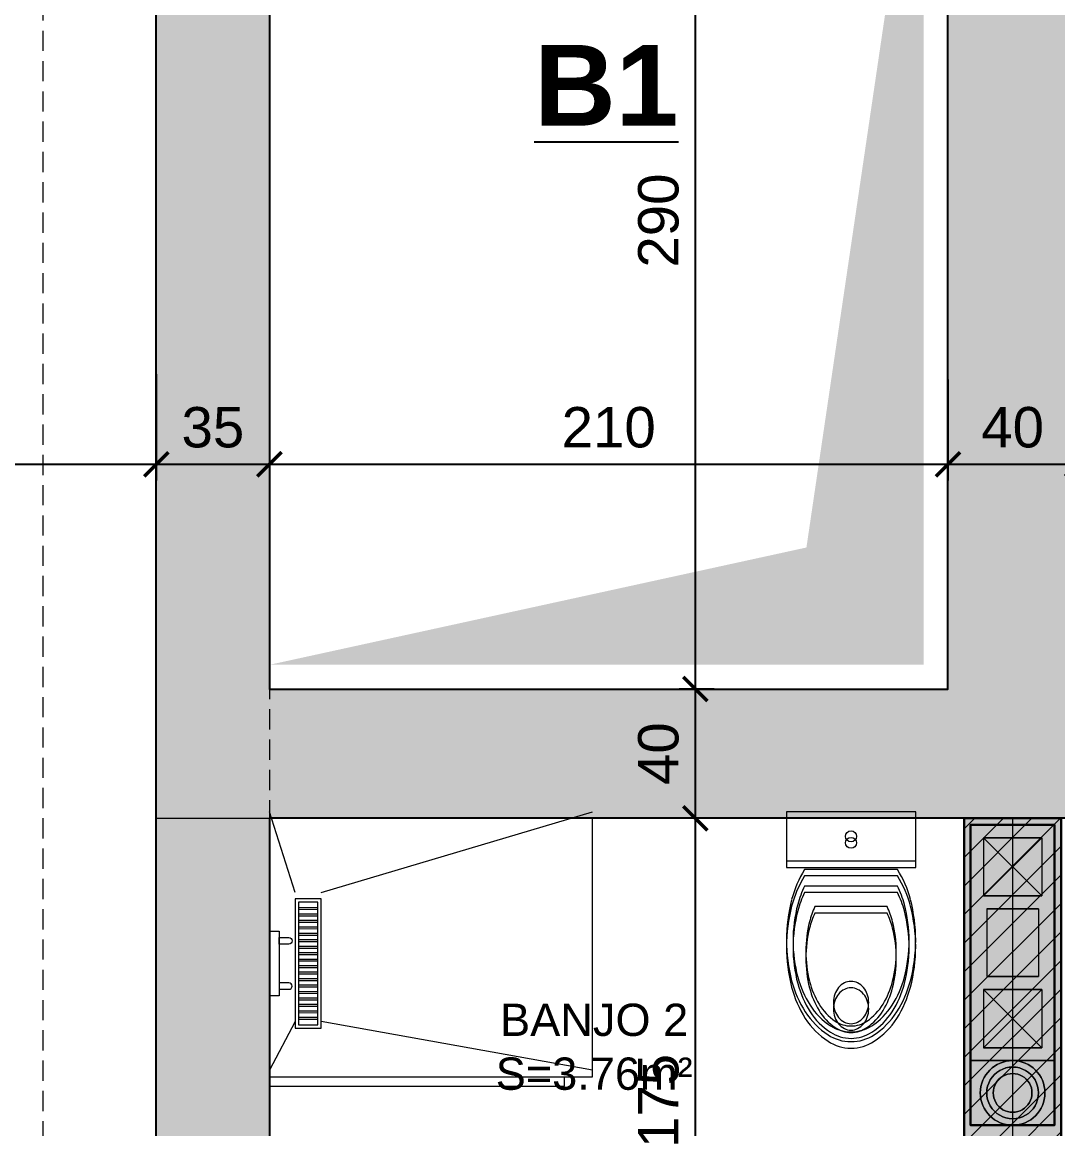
# Model space of a CAD drawing. Header units: feet. Extents: x 92587 to 97987, y -55119 to -48334.
# Drawn here: x 95407.6 to 95728.1, y -53368.5 to -53025.9 of the extents above; entities that cross this region are included whole.
import ezdxf

# ---------------------------------------------------------------- set-up
doc = ezdxf.new("R2010")
doc.units = ezdxf.units.FT
doc.header["$LTSCALE"] = 50
doc.header["$MEASUREMENT"] = 0
for name, pattern in [('AXES', [2, 1.25, -0.25, 0.25, -0.25]), ('CACHE', [0.375, 0.25, -0.125]), ('CONTINU', [0])]:
    doc.linetypes.add(name, pattern=pattern)
doc.layers.get('0').update_dxf_attribs({"color": 8})
for name, color, linetype in [('AXES', 10, 'AXES'), ('BETON COUPE', 3, 'CONTINU'), ('BETON TRAME', 252, 'Continuous'), ('BORD', 5, 'Continuous'), ('COTE 50ème', 1, 'Continuous'), ('OMBRE', 253, 'Continuous'), ('TALUS', 2, 'Continuous'), ('TEXTE', 7, 'Continuous')]:
    doc.layers.add(name, color=color, linetype=linetype)
for name, color, linetype, lineweight in [('BANJO', 160, 'Continuous', 9), ('BETON SUP TRAME', 4, 'CACHE', 5), ('CONSOLE ISOL.', 214, 'Continuous', 15), ('MACONNERIE COUPE', 7, 'Continuous', 30), ('MACONNERIE HACHURE', 253, 'Continuous', 13), ('mobilimi', 8, 'Continuous', 9), ('PERCEMENT', 253, 'Continuous', 20)]:
    doc.layers.add(name, color=color, linetype=linetype, lineweight=lineweight)
doc.layers.add('DEMOL', color=7, linetype='Continuous', lineweight=60, true_color=0xa87e00)
doc.styles.add('RS_TEXT_1.50', font='arial.ttf', dxfattribs={"height": 12.5})
doc.styles.add('RS_TXT_50', font='arial.ttf', dxfattribs={"height": 12.5})
doc.dimstyles.new('RS_50CM_LINEAIRE', dxfattribs={"dimscale": 5, "dimtxt": 12.5, "dimasz": 1.5, "dimexe": 1, "dimexo": 2.5, "dimgap": 1, "dimtad": 1, "dimdec": 1, "dimrnd": 0.5, "dimdsep": 46, "dimtxsty": 'RS_TXT_50', "dimblk1": 'ARCHTICK', "dimblk2": 'ARCHTICK', "dimsah": 1, "dimcen": 2.5, "dimdle": 1, "dimclrt": 4, "dimadec": 0, "dimazin": 2, "dimtfac": 1, "dimtdec": 1, "dimtix": 1, "dimtmove": 2, "dimatfit": 3, "dimfxl": 1, "dimtolj": 1, "dimtzin": 0, "dimarcsym": 0})

# ---------------------------------------------------------------- blocks, each defined once
blk = doc.blocks.new('A$C1cd8c289')
at = {"layer": 'AXES', "lineweight": 5, "ltscale": 1.3}
blk.add_line((740, -4150), (740, -1058.41), dxfattribs=at)
blk = doc.blocks.new('UniTAZZ_3')
at = {"layer": 'BANJO'}
for p, q in [((-152, 200), (-152, -200)), ((0, 200), (-152, 200)), ((0, -200), (0, 200)), ((-229.8, -144), (-229.8, 143.8)), ((-178.5, -143.6), (-178.5, 143.6)), ((-293.4, -111.7), (-293.4, 111.9)), ((-152, -200), (0, -200))]:
    blk.add_line(p, q, dxfattribs=at)
blk.add_circle((-76, 0), 17, dxfattribs=at)
for centre, radius, start, end in [((-435.1, -147.6), 342.9, 104.7867, 122.5078), ((-397.3, -291.1), 491.2, 90, 104.7867), ((-399.2, -261.3), 440.9, 90, 104.7867), ((-399.2, -261.3), 440.9, 75.2133, 90), ((-397.3, -291.1), 491.2, 75.2133, 90), ((-359.4, -147.6), 342.9, 58.1489, 75.2133), ((-492.9, -57), 235.4, 122.5078, 146.9765), ((-433.2, -132.6), 307.7, 104.7867, 122.5078), ((-432.4, -238.1), 378.1, 90, 104.1209), ((-432.4, -238.1), 378.1, 75.8791, 90), ((-365.2, -132.6), 307.7, 63.9053, 75.2133), ((-485, -51.2), 211.3, 122.5078, 146.9765), ((-462, -120.6), 256.9, 104.1209, 121.2723), ((-402.8, -120.6), 256.9, 64.7964, 75.8791), ((-580.5, 0), 130.9, 146.9765, 180), ((-507, -46.4), 170.2, 121.2723, 145.7058), ((-563.6, -0.1), 117.5, 146.9765, 180), ((-575.2, 0.1), 87.7, 145.7058, 180), ((-600.3, -4.6), 56.5, 129.8827, 153.6325), ((-594.2, -11.9), 66, 109.092, 129.8827), ((-590.2, -23.4), 78.1, 90, 109.092), ((-590.2, -23.4), 78.1, 70.908, 90), ((-586.2, -11.9), 66, 50.1173, 70.908), ((-580.1, -4.6), 56.5, 26.3675, 50.1173), ((-580.5, 0), 130.9, 180, 213.0235), ((-575.2, 0.1), 87.7, 180, 214.2942), ((-609.7, 0.1), 46, 153.6325, 180), ((-609.7, 0.1), 46, 180, 206.3675), ((-570.7, 0.1), 46, 0, 26.3675), ((-570.7, 0.1), 46, 333.6325, 0), ((-563.6, -0.1), 117.5, 180, 213.0235), ((-600.3, 4.7), 56.5, 206.3675, 230.1173), ((-580.1, 4.7), 56.5, 309.8827, 333.6325), ((-485, 51), 211.3, 213.0235, 237.4922), ((-507, 46.6), 170.2, 214.2942, 238.7277), ((-594.2, 12), 66, 230.1173, 250.908), ((-590.2, 23.5), 78.1, 250.908, 270), ((-590.2, 23.5), 78.1, 270, 289.092), ((-586.2, 12), 66, 289.092, 309.8827), ((-492.9, 57), 235.4, 213.0235, 237.4922), ((-462, 120.7), 256.9, 238.7277, 255.8791), ((-433.2, 132.3), 307.7, 237.4922, 255.2133), ((-432.4, 238.2), 378.1, 255.8791, 270), ((-432.4, 238.2), 378.1, 270, 284.1209), ((-402.8, 120.7), 256.9, 284.1209, 295.2036), ((-435.1, 147.6), 342.9, 237.4922, 255.2133), ((-399.2, 261.1), 440.9, 255.2133, 270), ((-399.2, 261.1), 440.9, 270, 284.7867), ((-365.2, 132.3), 307.7, 284.7867, 296.0947), ((-359.4, 147.6), 342.9, 284.7867, 301.8511), ((-397.3, 291.1), 491.2, 255.2133, 270), ((-397.3, 291.1), 491.2, 270, 284.7867)]:
    blk.add_arc(centre, radius, start, end, dxfattribs=at)
blk = doc.blocks.new('_ArchTick')
at = {"color": 0, "linetype": 'ByBlock', "const_width": 0.15}
blk.add_lwpolyline([(-0.5, -0.5), (0.5, 0.5)], dxfattribs=at)
blk = doc.blocks.new('*D1863')
at = {"layer": 'COTE 50ème', "color": 0, "lineweight": -2, "ltscale": 0.5, "transparency": 16777216}
for p, q in [((95449.11, -53134.86), (95449.11, -53167.8)), ((95319.11, -53149.86), (95319.11, -53167.8)), ((95314.11, -53162.8), (95454.11, -53162.8))]:
    blk.add_line(p, q, dxfattribs=at)
at = {"layer": 'Defpoints', "color": 0, "ltscale": 0.5, "transparency": 16777216}
for p in [(95449.11, -53122.36), (95319.11, -53137.36), (95449.11, -53162.8)]:
    blk.add_point(p, dxfattribs=at)
at = {"layer": 'COTE 50ème', "color": 0, "lineweight": -2, "ltscale": 0.5, "transparency": 16777216, "xscale": 7.5, "yscale": 7.5, "zscale": 7.5, "rotation": 180}
blk.add_blockref('_ArchTick', (95319.11, -53162.8), dxfattribs=at)
at = {"layer": 'COTE 50ème', "color": 0, "lineweight": -2, "ltscale": 0.5, "transparency": 16777216, "xscale": 7.5, "yscale": 7.5, "zscale": 7.5}
blk.add_blockref('_ArchTick', (95449.11, -53162.8), dxfattribs=at)
at = {"layer": 'COTE 50ème', "color": 4, "lineweight": 5, "ltscale": 0.5, "transparency": 16777216, "insert": (95384.11, -53151.41), "char_height": 12.5, "attachment_point": 5, "style": 'RS_TXT_50'}
blk.add_mtext('\\A1;130', dxfattribs=at)
blk = doc.blocks.new('*D1864')
at = {"layer": 'COTE 50ème', "color": 0, "lineweight": -2, "ltscale": 0.5, "transparency": 16777216}
for p, q in [((95449.11, -53134.86), (95449.11, -53167.8)), ((95484.11, -53134.86), (95484.11, -53167.8)), ((95444.11, -53162.8), (95489.11, -53162.8))]:
    blk.add_line(p, q, dxfattribs=at)
at = {"layer": 'Defpoints', "color": 0, "ltscale": 0.5, "transparency": 16777216}
for p in [(95449.11, -53122.36), (95484.11, -53122.36), (95484.11, -53162.8)]:
    blk.add_point(p, dxfattribs=at)
at = {"layer": 'COTE 50ème', "color": 0, "lineweight": -2, "ltscale": 0.5, "transparency": 16777216, "xscale": 7.5, "yscale": 7.5, "zscale": 7.5, "rotation": 180}
blk.add_blockref('_ArchTick', (95449.11, -53162.8), dxfattribs=at)
at = {"layer": 'COTE 50ème', "color": 0, "lineweight": -2, "ltscale": 0.5, "transparency": 16777216, "xscale": 7.5, "yscale": 7.5, "zscale": 7.5}
blk.add_blockref('_ArchTick', (95484.11, -53162.8), dxfattribs=at)
at = {"layer": 'COTE 50ème', "color": 4, "lineweight": 5, "ltscale": 0.5, "transparency": 16777216, "insert": (95466.61, -53151.41), "char_height": 12.5, "attachment_point": 5, "style": 'RS_TXT_50'}
blk.add_mtext('\\A1;35', dxfattribs=at)
blk = doc.blocks.new('*D1865')
at = {"layer": 'COTE 50ème', "color": 0, "lineweight": -2, "ltscale": 0.5, "transparency": 16777216}
for p, q in [((95484.11, -53134.86), (95484.11, -53167.8)), ((95694.11, -53136.6), (95694.11, -53167.8)), ((95479.11, -53162.8), (95699.11, -53162.8))]:
    blk.add_line(p, q, dxfattribs=at)
at = {"layer": 'Defpoints', "color": 0, "ltscale": 0.5, "transparency": 16777216}
for p in [(95484.11, -53122.36), (95694.11, -53124.1), (95694.11, -53162.8)]:
    blk.add_point(p, dxfattribs=at)
at = {"layer": 'COTE 50ème', "color": 0, "lineweight": -2, "ltscale": 0.5, "transparency": 16777216, "xscale": 7.5, "yscale": 7.5, "zscale": 7.5, "rotation": 180}
blk.add_blockref('_ArchTick', (95484.11, -53162.8), dxfattribs=at)
at = {"layer": 'COTE 50ème', "color": 0, "lineweight": -2, "ltscale": 0.5, "transparency": 16777216, "xscale": 7.5, "yscale": 7.5, "zscale": 7.5}
blk.add_blockref('_ArchTick', (95694.11, -53162.8), dxfattribs=at)
at = {"layer": 'COTE 50ème', "color": 4, "lineweight": 5, "ltscale": 0.5, "transparency": 16777216, "insert": (95589.11, -53151.41), "char_height": 12.5, "attachment_point": 5, "style": 'RS_TXT_50'}
blk.add_mtext('\\A1;210', dxfattribs=at)
blk = doc.blocks.new('*D1866')
at = {"layer": 'COTE 50ème', "color": 0, "lineweight": -2, "ltscale": 0.5, "transparency": 16777216}
for p, q in [((95694.11, -53136.6), (95694.11, -53167.8)), ((95734.11, -53136.6), (95734.11, -53167.8)), ((95689.11, -53162.8), (95739.11, -53162.8))]:
    blk.add_line(p, q, dxfattribs=at)
at = {"layer": 'Defpoints', "color": 0, "ltscale": 0.5, "transparency": 16777216}
for p in [(95694.11, -53124.1), (95734.11, -53124.1), (95734.11, -53162.8)]:
    blk.add_point(p, dxfattribs=at)
at = {"layer": 'COTE 50ème', "color": 0, "lineweight": -2, "ltscale": 0.5, "transparency": 16777216, "xscale": 7.5, "yscale": 7.5, "zscale": 7.5, "rotation": 180}
blk.add_blockref('_ArchTick', (95694.11, -53162.8), dxfattribs=at)
at = {"layer": 'COTE 50ème', "color": 0, "lineweight": -2, "ltscale": 0.5, "transparency": 16777216, "xscale": 7.5, "yscale": 7.5, "zscale": 7.5}
blk.add_blockref('_ArchTick', (95734.11, -53162.8), dxfattribs=at)
at = {"layer": 'COTE 50ème', "color": 4, "lineweight": 5, "ltscale": 0.5, "transparency": 16777216, "insert": (95714.11, -53151.41), "char_height": 12.5, "attachment_point": 5, "style": 'RS_TXT_50'}
blk.add_mtext('\\A1;40', dxfattribs=at)
blk = doc.blocks.new('*D1960')
at = {"layer": 'COTE 50ème', "color": 0, "lineweight": -2, "ltscale": 0.5, "transparency": 16777216}
for p, q in [((95615.92, -53452.36), (95615.92, -53267.36)), ((95621.71, -53272.36), (95610.92, -53272.36)), ((95627.9, -53447.36), (95610.92, -53447.36))]:
    blk.add_line(p, q, dxfattribs=at)
at = {"layer": 'Defpoints', "color": 0, "ltscale": 0.5, "transparency": 16777216}
for p in [(95615.92, -53272.36), (95634.21, -53272.36), (95640.4, -53447.36)]:
    blk.add_point(p, dxfattribs=at)
at = {"layer": 'COTE 50ème', "color": 0, "lineweight": -2, "ltscale": 0.5, "transparency": 16777216, "xscale": 7.5, "yscale": 7.5, "zscale": 7.5}
for p, rotation in [((95615.92, -53272.36), 90), ((95615.92, -53447.36), 270)]:
    blk.add_blockref('_ArchTick', p, dxfattribs=dict(at, rotation=rotation))
at = {"layer": 'COTE 50ème', "color": 4, "lineweight": 5, "ltscale": 0.5, "transparency": 16777216, "insert": (95604.54, -53359.86), "char_height": 12.5, "attachment_point": 5, "rotation": 90, "style": 'RS_TXT_50'}
blk.add_mtext('\\A1;175', dxfattribs=at)
blk = doc.blocks.new('*D1961')
at = {"layer": 'COTE 50ème', "color": 0, "lineweight": -2, "ltscale": 0.5, "transparency": 16777216}
for p, q in [((95615.92, -53277.36), (95615.92, -53227.36)), ((95621.71, -53232.36), (95610.92, -53232.36)), ((95621.71, -53272.36), (95610.92, -53272.36))]:
    blk.add_line(p, q, dxfattribs=at)
at = {"layer": 'Defpoints', "color": 0, "ltscale": 0.5, "transparency": 16777216}
for p in [(95615.92, -53232.36), (95634.21, -53232.36), (95634.21, -53272.36)]:
    blk.add_point(p, dxfattribs=at)
at = {"layer": 'COTE 50ème', "color": 0, "lineweight": -2, "ltscale": 0.5, "transparency": 16777216, "xscale": 7.5, "yscale": 7.5, "zscale": 7.5}
for p, rotation in [((95615.92, -53232.36), 90), ((95615.92, -53272.36), 270)]:
    blk.add_blockref('_ArchTick', p, dxfattribs=dict(at, rotation=rotation))
at = {"layer": 'COTE 50ème', "color": 4, "lineweight": 5, "ltscale": 0.5, "transparency": 16777216, "insert": (95604.54, -53252.36), "char_height": 12.5, "attachment_point": 5, "rotation": 90, "style": 'RS_TXT_50'}
blk.add_mtext('\\A1;40', dxfattribs=at)
blk = doc.blocks.new('*D1962')
at = {"layer": 'COTE 50ème', "color": 0, "lineweight": -2, "ltscale": 0.5, "transparency": 16777216}
for p, q in [((95615.92, -53237.36), (95615.92, -52937.36)), ((95621.71, -52942.36), (95610.92, -52942.36)), ((95621.71, -53232.36), (95610.92, -53232.36))]:
    blk.add_line(p, q, dxfattribs=at)
at = {"layer": 'Defpoints', "color": 0, "ltscale": 0.5, "transparency": 16777216}
for p in [(95615.92, -52942.36), (95634.21, -52942.36), (95634.21, -53232.36)]:
    blk.add_point(p, dxfattribs=at)
at = {"layer": 'COTE 50ème', "color": 0, "lineweight": -2, "ltscale": 0.5, "transparency": 16777216, "xscale": 7.5, "yscale": 7.5, "zscale": 7.5}
for p, rotation in [((95615.92, -52942.36), 90), ((95615.92, -53232.36), 270)]:
    blk.add_blockref('_ArchTick', p, dxfattribs=dict(at, rotation=rotation))
at = {"layer": 'COTE 50ème', "color": 4, "lineweight": 5, "ltscale": 0.5, "transparency": 16777216, "insert": (95604.54, -53087.36), "char_height": 12.5, "attachment_point": 5, "rotation": 90, "style": 'RS_TXT_50'}
blk.add_mtext('\\A1;290', dxfattribs=at)

msp = doc.modelspace()

# ---------------------------------------------------------------- hatches: boundary and pattern name
at = {"layer": 'BETON TRAME', "transparency": 33554559}
h = msp.add_hatch(color=256, dxfattribs=at)
h.dxf.hatch_style = 1
h.paths.add_polyline_path([(95944.11, -52797.36), (95979.11, -52797.36), (95979.11, -53447.36), (95944.11, -53447.36), (95944.11, -53272.36), (95484.11, -53272.36), (95484.11, -53447.36), (95449.11, -53447.36), (95449.11, -52797.36), (95484.11, -52797.36), (95484.11, -53232.36), (95694.11, -53232.36), (95694.11, -52902.36), (95734.11, -52902.36), (95734.11, -53232.36), (95944.11, -53232.36)])
h.paths.add_polyline_path([(96814.11, -54122.36), (96814.11, -54072.36), (96679.11, -54072.36), (96679.11, -54122.36)])
h.paths.add_polyline_path([(96079.11, -54122.36), (96079.11, -54072.36), (95944.11, -54072.36), (95944.11, -54122.36)])
h.paths.add_polyline_path([(95484.11, -54122.36), (95484.11, -54072.36), (95349.11, -54072.36), (95349.11, -54122.36)])
h.paths.add_polyline_path([(94749.11, -54122.36), (94749.11, -54072.36), (94614.11, -54072.36), (94614.11, -54122.36)])
h.paths.add_polyline_path([(94749.11, -53447.36), (94749.11, -53397.36), (94614.11, -53397.36), (94614.11, -53447.36)])
h.paths.add_polyline_path([(96814.11, -53447.36), (96814.11, -53397.36), (96679.11, -53397.36), (96679.11, -53447.36)])
h.paths.add_polyline_path([(96814.11, -52847.36), (96814.11, -52797.36), (96679.11, -52797.36), (96679.11, -52847.36)])
h.paths.add_polyline_path([(94749.11, -52847.36), (94749.11, -52797.36), (94614.11, -52797.36), (94614.11, -52847.36)])
h.paths.add_polyline_path([(94749.11, -52107.36), (94749.11, -52057.36), (94614.11, -52057.36), (94614.11, -52107.36)])
h.paths.add_polyline_path([(96679.11, -52057.36), (96679.11, -52107.36), (96814.11, -52107.36), (96814.11, -52057.36)])
h.paths.add_polyline_path([(95984.11, -52107.36), (95984.11, -52057.36), (95874.11, -52057.36), (95874.11, -52107.36)])
h.paths.add_polyline_path([(95554.11, -52107.36), (95554.11, -52057.36), (95444.11, -52057.36), (95444.11, -52107.36)])
h.paths.add_polyline_path([(95579.11, -52057.36), (95554.11, -52057.36), (95554.11, -52562.36), (95579.11, -52562.36)])
h.paths.add_polyline_path([(95874.11, -52057.36), (95849.11, -52057.36), (95849.11, -52562.36), (95874.11, -52562.36)])
at = {"layer": 'MACONNERIE HACHURE'}
h = msp.add_hatch(dxfattribs=at)
h.set_pattern_fill('ANSI31', color=256, scale=50, style=0)
h.set_pattern_definition([(45, (845.911, 6550.742), (-4.41941738, 4.41941738), [])])
h.paths.add_polyline_path([(96464.11, -53567.36), (96464.11, -53736.36), (96392.11, -53736.36), (96392.11, -53757.36), (96414.11, -53757.36), (96414.11, -53762.36), (96234.11, -53762.36), (96234.11, -53750.36), (96284.11, -53750.36), (96284.11, -53577.36), (96306.11, -53577.36), (96306.11, -53589.36), (96296.11, -53589.36), (96296.11, -53750.36), (96387.11, -53750.36), (96387.11, -53731.36), (96444.11, -53731.36), (96444.11, -53589.36), (96388.11, -53589.36), (96388.11, -53577.36), (96452.11, -53577.36), (96452.11, -53567.36)])
h.paths.add_polyline_path([(95894.28, -52902.36), (95944.11, -52902.36), (95944.11, -52942.36), (95894.28, -52942.36)])
h.paths.add_polyline_path([(95734.11, -52902.36), (95774.11, -52902.36), (95774.11, -52942.36), (95734.11, -52942.36)])
h.paths.add_polyline_path([(95874.11, -52547.36), (95964.11, -52547.36), (95964.11, -52607.36), (96117.11, -52607.36), (96117.11, -52547.36), (96129.11, -52547.36), (96129.11, -52667.36), (96109.11, -52667.36), (96109.11, -52632.36), (95944.11, -52632.36), (95944.11, -52583.36), (95874.11, -52583.36), (95874.11, -52632.36), (95839.11, -52632.36), (95839.11, -52612.36), (95849.11, -52612.36), (95849.11, -52562.36), (95874.11, -52562.36), (95874.11, -52578.36), (95944.11, -52578.36), (95944.11, -52552.36), (95874.11, -52552.36)])
h.paths.add_polyline_path([(96444.11, -54162.36), (96344.11, -54162.36), (96344.11, -54187.36), (96444.11, -54187.36)])
h.paths.add_polyline_path([(96679.11, -52154.25), (96704.11, -52154.25), (96704.11, -52107.36), (96679.11, -52107.36)])
h.paths.add_polyline_path([(96679.11, -54052.36), (96704.11, -54052.36), (96704.11, -54072.36), (96679.11, -54072.36)])
h.paths.add_polyline_path([(95996.61, -52902.36), (95979.11, -52902.36), (95979.11, -52922.36), (95996.61, -52922.36)])
h.paths.add_polyline_path([(96319.11, -52789.36), (96329.11, -52789.36), (96329.11, -52777.36), (96289.11, -52777.36), (96289.11, -52789.36), (96299.11, -52789.36), (96299.11, -53107.36), (96129.11, -53107.36), (96129.11, -52789.36), (96207.12, -52789.36), (96207.12, -52777.36), (96129.11, -52777.36), (96129.11, -52767.36), (96109.11, -52767.36), (96109.11, -52902.36), (96096.61, -52902.36), (96096.61, -52922.36), (96109.11, -52922.36), (96109.11, -53137.36), (96130.11, -53137.36), (96130.11, -53467.36), (96228.12, -53467.36), (96228.12, -53455.36), (96150.11, -53455.36), (96150.11, -53137.36), (96320.11, -53137.36), (96320.11, -53455.36), (96310.11, -53455.36), (96310.11, -53467.36), (96350.11, -53467.36), (96350.11, -53455.36), (96340.11, -53455.36), (96340.11, -53137.36), (96679.11, -53137.36), (96679.11, -53182.36), (96704.11, -53182.36), (96704.11, -53132.36), (96814.11, -53132.36), (96814.11, -53112.36), (96704.11, -53112.36), (96704.11, -53062.36), (96679.11, -53062.36), (96679.11, -53107.36), (96319.11, -53107.36)])
h.paths.add_polyline_path([(96487.11, -53762.36), (96487.11, -53742.36), (96789.11, -53742.36), (96789.11, -53677.36), (96814.11, -53677.36), (96814.11, -53767.36), (96704.11, -53767.36), (96704.11, -53782.36), (96679.11, -53782.36), (96679.11, -53762.36)])
h.paths.add_polyline_path([(96044.11, -53859.36), (96019.11, -53859.36), (96019.11, -53581.36), (95967.11, -53581.36), (95967.11, -53559.36), (95979.11, -53559.36), (95979.11, -53569.36), (96104.11, -53569.36), (96104.11, -53581.36), (96044.11, -53581.36)])
h.paths.add_polyline_path([(96019.11, -53932.36), (96019.11, -53952.36), (95969.11, -53952.36), (95969.11, -54072.36), (95944.11, -54072.36), (95944.11, -53957.36), (95926.61, -53957.36), (95926.61, -53932.36)])
h.paths.add_polyline_path([(96679.11, -54122.36), (96679.11, -54162.36), (96624.11, -54162.36), (96624.11, -54187.36), (96704.11, -54187.36), (96704.11, -54122.36)])
h.paths.add_polyline_path([(96104.11, -54162.36), (96164.11, -54162.36), (96164.11, -54187.36), (96079.11, -54187.36), (96079.11, -54122.36), (96079.11, -54122.36), (96079.11, -54072.36), (96104.11, -54072.36)])
h.paths.add_polyline_path([(96679.11, -52482.36), (96679.11, -52424.25), (96704.11, -52424.25), (96704.11, -52477.36), (96814.11, -52477.36), (96814.11, -52567.36), (96789.11, -52567.36), (96789.11, -52502.36), (96456.11, -52502.36), (96456.11, -52675.36), (96444.11, -52675.36), (96444.11, -52667.36), (96388.11, -52667.36), (96388.11, -52655.36), (96444.11, -52655.36), (96444.11, -52507.36), (96296.11, -52507.36), (96296.11, -52655.36), (96306.11, -52655.36), (96306.11, -52667.36), (96284.11, -52667.36), (96284.11, -52494.36), (96234.24, -52494.36), (96234.24, -52482.36)])
h.paths.add_polyline_path([(96444.11, -52809.36), (96444.11, -52789.36), (96421.11, -52789.36), (96421.11, -52777.36), (96444.11, -52777.36), (96444.11, -52767.36), (96456.11, -52767.36), (96456.11, -52797.36), (96679.11, -52797.36), (96679.11, -52809.36)], flags=17)
h.paths.add_polyline_path([(96464.11, -53447.36), (96679.11, -53447.36), (96679.11, -53435.36), (96452.11, -53435.36), (96452.11, -53455.36), (96442.11, -53455.36), (96442.11, -53467.36), (96452.11, -53467.36), (96452.11, -53475.36), (96464.11, -53475.36)])
h.paths.add_polyline_path([(95879.11, -53447.36), (95879.11, -53459.36), (95967.11, -53459.36), (95967.11, -53467.36), (95979.11, -53467.36), (95979.11, -53447.36)])
h.paths.add_polyline_path([(96789.11, -52797.36), (96814.11, -52797.36), (96814.11, -52747.36), (96789.11, -52747.36)])
h.paths.add_polyline_path([(96789.11, -53447.36), (96814.11, -53447.36), (96814.11, -53497.36), (96789.11, -53497.36)])
h.paths.add_polyline_path([(96679.11, -52847.36), (96704.11, -52847.36), (96704.11, -52902.25), (96679.11, -52902.25)], flags=17)
h.paths.add_polyline_path([(96679.11, -53397.36), (96704.11, -53397.36), (96704.11, -53342.47), (96679.11, -53342.47)], flags=17)
h.paths.add_polyline_path([(95533.94, -52902.36), (95484.11, -52902.36), (95484.11, -52942.36), (95533.94, -52942.36)])
h.paths.add_polyline_path([(95694.11, -52902.36), (95654.11, -52902.36), (95654.11, -52942.36), (95694.11, -52942.36)])
h.paths.add_polyline_path([(95849.11, -52082.36), (95829.11, -52082.36), (95829.11, -52057.36), (95849.11, -52057.36)])
h.paths.add_polyline_path([(96164.11, -52082.36), (96164.11, -52057.36), (95984.11, -52057.36), (95984.11, -52082.36)])
h.paths.add_polyline_path([(95554.11, -52547.36), (95464.11, -52547.36), (95464.11, -52607.36), (95311.11, -52607.36), (95311.11, -52547.36), (95299.11, -52547.36), (95299.11, -52667.36), (95319.11, -52667.36), (95319.11, -52632.36), (95484.11, -52632.36), (95484.11, -52583.36), (95554.11, -52583.36), (95554.11, -52632.36), (95739.11, -52632.36), (95739.11, -52612.36), (95579.11, -52612.36), (95579.11, -52562.36), (95554.11, -52562.36), (95554.11, -52578.36), (95484.11, -52578.36), (95484.11, -52552.36), (95554.11, -52552.36)])
h.paths.add_polyline_path([(94984.11, -54162.36), (95084.11, -54162.36), (95084.11, -54187.36), (94984.11, -54187.36)])
h.paths.add_polyline_path([(94749.11, -52154.25), (94724.11, -52154.25), (94724.11, -52107.36), (94749.11, -52107.36)])
h.paths.add_polyline_path([(94749.11, -54052.36), (94724.11, -54052.36), (94724.11, -54072.36), (94749.11, -54072.36)])
h.paths.add_polyline_path([(95431.61, -52902.36), (95449.11, -52902.36), (95449.11, -52922.36), (95431.61, -52922.36)])
h.paths.add_polyline_path([(95729.11, -53932.36), (95746.61, -53932.36), (95746.61, -53957.36), (95729.11, -53957.36), (95729.11, -54122.36), (95699.11, -54122.36), (95699.11, -53957.36), (95681.5, -53957.36), (95681.5, -53932.36), (95699.11, -53932.36), (95699.11, -53459.36), (95631.11, -53459.36), (95631.11, -53447.36), (95699.11, -53447.36), (95699.11, -53272.36), (95729.11, -53272.36), (95729.11, -53447.36), (95797.11, -53447.36), (95797.11, -53459.36), (95729.11, -53459.36)])
h.paths.add_polyline_path([(95109.11, -52789.36), (95099.11, -52789.36), (95099.11, -52777.36), (95139.11, -52777.36), (95139.11, -52789.36), (95129.11, -52789.36), (95129.11, -53107.36), (95299.11, -53107.36), (95299.11, -52789.36), (95221.1, -52789.36), (95221.1, -52777.36), (95299.11, -52777.36), (95299.11, -52767.36), (95319.11, -52767.36), (95319.11, -52902.36), (95331.61, -52902.36), (95331.61, -52922.36), (95319.11, -52922.36), (95319.11, -53137.36), (95298.11, -53137.36), (95298.11, -53467.36), (95200.1, -53467.36), (95200.1, -53455.36), (95278.11, -53455.36), (95278.11, -53137.36), (95108.11, -53137.36), (95108.11, -53455.36), (95118.11, -53455.36), (95118.11, -53467.36), (95078.11, -53467.36), (95078.11, -53455.36), (95088.11, -53455.36), (95088.11, -53137.36), (94749.11, -53137.36), (94749.11, -53182.36), (94724.11, -53182.36), (94724.11, -53132.36), (94614.11, -53132.36), (94614.11, -53112.36), (94724.11, -53112.36), (94724.11, -53062.36), (94749.11, -53062.36), (94749.11, -53107.36), (95109.11, -53107.36)])
h.paths.add_polyline_path([(94964.11, -53736.36), (95036.11, -53736.36), (95036.11, -53757.36), (95014.11, -53757.36), (95014.11, -53762.36), (95194.11, -53762.36), (95194.11, -53750.36), (95144.11, -53750.36), (95144.11, -53577.36), (95122.11, -53577.36), (95122.11, -53589.36), (95132.11, -53589.36), (95132.11, -53750.36), (95041.11, -53750.36), (95041.11, -53731.36), (94984.11, -53731.36), (94984.11, -53589.36), (95040.11, -53589.36), (95040.11, -53577.36), (94976.11, -53577.36), (94976.11, -53567.36), (94964.11, -53567.36)])
h.paths.add_polyline_path([(94941.11, -53762.36), (94941.11, -53742.36), (94639.11, -53742.36), (94639.11, -53677.36), (94614.11, -53677.36), (94614.11, -53767.36), (94724.11, -53767.36), (94724.11, -53782.36), (94749.11, -53782.36), (94749.11, -53762.36)])
h.paths.add_polyline_path([(95384.11, -53859.36), (95409.11, -53859.36), (95409.11, -53581.36), (95461.11, -53581.36), (95461.11, -53559.36), (95449.11, -53559.36), (95449.11, -53569.36), (95324.11, -53569.36), (95324.11, -53581.36), (95384.11, -53581.36)])
h.paths.add_polyline_path([(95409.11, -53932.36), (95409.11, -53952.36), (95459.11, -53952.36), (95459.11, -54072.36), (95484.11, -54072.36), (95484.11, -53957.36), (95501.61, -53957.36), (95501.61, -53932.36)])
h.paths.add_polyline_path([(94749.11, -54122.36), (94749.11, -54162.36), (94804.11, -54162.36), (94804.11, -54187.36), (94724.11, -54187.36), (94724.11, -54122.36)])
h.paths.add_polyline_path([(95324.11, -54162.36), (95264.11, -54162.36), (95264.11, -54187.36), (95349.11, -54187.36), (95349.11, -54122.36), (95349.11, -54122.36), (95349.11, -54072.36), (95324.11, -54072.36)])
h.paths.add_polyline_path([(96679.11, -52082.36), (96624.11, -52082.36), (96624.11, -52057.36), (96679.11, -52057.36)])
h.paths.add_polyline_path([(96444.11, -52082.36), (96444.11, -52057.36), (96344.11, -52057.36), (96344.11, -52082.36)])
h.paths.add_polyline_path([(95729.11, -52082.36), (95579.11, -52082.36), (95579.11, -52057.36), (95729.11, -52057.36)])
h.paths.add_polyline_path([(95444.11, -52082.36), (94749.11, -52082.36), (94749.11, -52057.36), (95444.11, -52057.36)])
h.paths.add_polyline_path([(94749.11, -52482.36), (94749.11, -52424.25), (94724.11, -52424.25), (94724.11, -52477.36), (94614.11, -52477.36), (94614.11, -52567.36), (94639.11, -52567.36), (94639.11, -52502.36), (94972.11, -52502.36), (94972.11, -52675.36), (94984.11, -52675.36), (94984.11, -52667.36), (95040.11, -52667.36), (95040.11, -52655.36), (94984.11, -52655.36), (94984.11, -52507.36), (95132.11, -52507.36), (95132.11, -52655.36), (95122.11, -52655.36), (95122.11, -52667.36), (95144.11, -52667.36), (95144.11, -52494.36), (95193.98, -52494.36), (95193.98, -52482.36)])
h.paths.add_polyline_path([(94984.11, -52809.36), (94984.11, -52789.36), (95007.11, -52789.36), (95007.11, -52777.36), (94984.11, -52777.36), (94984.11, -52767.36), (94972.11, -52767.36), (94972.11, -52797.36), (94749.11, -52797.36), (94749.11, -52809.36)], flags=17)
h.paths.add_polyline_path([(94964.11, -53447.36), (94749.11, -53447.36), (94749.11, -53435.36), (94976.11, -53435.36), (94976.11, -53455.36), (94986.11, -53455.36), (94986.11, -53467.36), (94976.11, -53467.36), (94976.11, -53475.36), (94964.11, -53475.36)])
h.paths.add_polyline_path([(95549.11, -53447.36), (95549.11, -53459.36), (95461.11, -53459.36), (95461.11, -53467.36), (95449.11, -53467.36), (95449.11, -53447.36)])
h.paths.add_polyline_path([(94639.11, -52797.36), (94614.11, -52797.36), (94614.11, -52747.36), (94639.11, -52747.36)])
h.paths.add_polyline_path([(94639.11, -53447.36), (94614.11, -53447.36), (94614.11, -53497.36), (94639.11, -53497.36)])
h.paths.add_polyline_path([(94749.11, -52847.36), (94724.11, -52847.36), (94724.11, -52902.25), (94749.11, -52902.25)], flags=17)
h.paths.add_polyline_path([(94749.11, -53397.36), (94724.11, -53397.36), (94724.11, -53342.47), (94749.11, -53342.47)], flags=17)
at = {"layer": 'PERCEMENT'}
h = msp.add_hatch(color=256, dxfattribs=at)
h.paths.add_polyline_path([(95727.11, -53274.36), (95727.11, -53347.36), (95701.11, -53347.36), (95701.11, -53274.36)])
h.paths.add_polyline_path([(95723.11, -53278.36), (95705.11, -53278.36), (95705.11, -53296.36), (95723.11, -53296.36)], flags=0)
h.paths.add_polyline_path([(95706.11, -53300.36), (95706.11, -53321.36), (95722.11, -53321.36), (95722.11, -53300.36)], flags=0)
h.paths.add_polyline_path([(95723.11, -53325.36), (95705.11, -53325.36), (95705.11, -53343.36), (95723.11, -53343.36)], flags=0)
h = msp.add_hatch(color=256, dxfattribs=at)
h.paths.add_polyline_path([(95701.11, -53274.36), (95701.11, -53347.36), (95727.11, -53347.36), (95727.11, -53274.36)])
h.paths.add_polyline_path([(95705.11, -53278.36), (95723.11, -53278.36), (95723.11, -53296.36), (95705.11, -53296.36)], flags=0)
h.paths.add_polyline_path([(95722.11, -53300.36), (95722.11, -53321.36), (95706.11, -53321.36), (95706.11, -53300.36)], flags=0)
h.paths.add_polyline_path([(95705.11, -53325.36), (95723.11, -53325.36), (95723.11, -53343.36), (95705.11, -53343.36)], flags=0)
h = msp.add_hatch(color=256, dxfattribs=at)
edge = h.paths.add_edge_path()
edge.add_ellipse((95714.11, -53357.36), major_axis=(5.66, 5.66), ratio=1, start_angle=45, end_angle=225, ccw=False)
edge.add_ellipse((95714.11, -53357.36), major_axis=(5.66, 5.66), ratio=1, start_angle=-135, end_angle=45, ccw=False)
edge = h.paths.add_edge_path(flags=0)
edge.add_ellipse((95714.11, -53357.36), major_axis=(4.24, -4.24), ratio=1, start_angle=315, end_angle=495)
edge.add_ellipse((95714.11, -53357.36), major_axis=(4.24, -4.24), ratio=1, start_angle=135, end_angle=315)
h = msp.add_hatch(color=256, dxfattribs=at)
edge = h.paths.add_edge_path()
edge.add_ellipse((95714.11, -53357.36), major_axis=(-5.66, 5.66), ratio=1, start_angle=135, end_angle=315)
edge.add_ellipse((95714.11, -53357.36), major_axis=(-5.66, 5.66), ratio=1, start_angle=315, end_angle=495)
edge = h.paths.add_edge_path(flags=0)
edge.add_ellipse((95714.11, -53357.36), major_axis=(-4.24, -4.24), ratio=1, start_angle=-135, end_angle=45, ccw=False)
edge.add_ellipse((95714.11, -53357.36), major_axis=(-4.24, -4.24), ratio=1, start_angle=45, end_angle=225, ccw=False)
at = {"layer": 'TALUS', "ltscale": 0.5, "true_color": 0xf8991e, "transparency": 33554610}
h = msp.add_hatch(color=30, dxfattribs=at)
h.dxf.hatch_style = 1
h.paths.add_polyline_path([(95979.11, -52902.36), (96129.11, -52902.36), (96129.21, -53107.36), (96704.11, -53107.36), (96704.11, -53112.36), (96814.11, -53112.36), (96814.11, -53132.36), (96704.11, -53132.36), (96704.11, -53137.36), (96109.11, -53137.36), (96109.11, -52922.36), (95979.11, -52922.36)])
h.paths.add_polyline_path([(95449.11, -52902.36), (95299.11, -52902.36), (95299.01, -53107.36), (94724.11, -53107.36), (94724.11, -53112.36), (94614.11, -53112.36), (94614.11, -53132.36), (94724.11, -53132.36), (94724.11, -53137.36), (95319.11, -53137.36), (95319.11, -52922.36), (95449.11, -52922.36)])
h.paths.add_polyline_path([(95699.11, -53272.36), (95729.11, -53272.36), (95729.11, -54122.36), (95699.11, -54122.36)])

# ---------------------------------------------------------------- linework, layer by layer
at = {"layer": 'BANJO'}
for points in [[(95484.11, -53272.36), (95484.11, -53352.36), (95584.11, -53352.34), (95584.11, -53272.34)], [(95487.11, -53307.29), (95487.11, -53327.29), (95484.11, -53327.29), (95484.11, -53307.29)]]:
    msp.add_lwpolyline(points, close=True, dxfattribs=at)
at = {"layer": 'BANJO', "linetype": 'ByBlock', "ltscale": 5, "flags": 128}
for points in [[(95500.11, -53337.29), (95500.11, -53297.29), (95492.11, -53297.29), (95492.11, -53337.29)], [(95499.11, -53336.29), (95499.11, -53298.29), (95493.11, -53298.29), (95493.11, -53336.29)], [(95493.11, -53300.02), (95493.11, -53300.52), (95499.11, -53300.53), (95499.11, -53300.03)], [(95493.11, -53302.02), (95493.11, -53302.52), (95499.11, -53302.53), (95499.11, -53302.03)], [(95493.11, -53304.02), (95493.11, -53304.52), (95499.11, -53304.53), (95499.11, -53304.03)], [(95493.11, -53306.02), (95493.11, -53306.52), (95499.11, -53306.53), (95499.11, -53306.03)], [(95493.11, -53308.02), (95493.11, -53308.52), (95499.11, -53308.53), (95499.11, -53308.03)], [(95493.11, -53310.02), (95493.11, -53310.52), (95499.11, -53310.53), (95499.11, -53310.03)], [(95493.11, -53312.02), (95493.11, -53312.52), (95499.11, -53312.53), (95499.11, -53312.03)], [(95493.11, -53314.02), (95493.11, -53314.52), (95499.11, -53314.53), (95499.11, -53314.03)], [(95493.11, -53316.02), (95493.11, -53316.52), (95499.11, -53316.53), (95499.11, -53316.03)], [(95493.11, -53318.02), (95493.11, -53318.52), (95499.11, -53318.53), (95499.11, -53318.03)], [(95493.11, -53320.02), (95493.11, -53320.52), (95499.11, -53320.53), (95499.11, -53320.03)], [(95493.11, -53322.02), (95493.11, -53322.52), (95499.11, -53322.53), (95499.11, -53322.03)], [(95493.11, -53324.02), (95493.11, -53324.52), (95499.11, -53324.53), (95499.11, -53324.03)], [(95493.11, -53326.02), (95493.11, -53326.52), (95499.11, -53326.53), (95499.11, -53326.03)], [(95493.11, -53328.02), (95493.11, -53328.52), (95499.11, -53328.53), (95499.11, -53328.03)], [(95493.11, -53330.02), (95493.11, -53330.52), (95499.11, -53330.53), (95499.11, -53330.03)], [(95493.11, -53332.02), (95493.11, -53332.52), (95499.11, -53332.53), (95499.11, -53332.03)], [(95493.11, -53334.02), (95493.11, -53334.52), (95499.11, -53334.53), (95499.11, -53334.03)]]:
    msp.add_lwpolyline(points, close=True, dxfattribs=at)
at = {"layer": 'BANJO'}
for points in [[(95491.11, -53310.29), (95491.11, -53310.29, -0.414214), (95490.11, -53311.29), (95487.11, -53311.29), (95487.11, -53309.29), (95490.11, -53309.29, -0.414214)], [(95491.11, -53324.29), (95491.11, -53324.29, 0.414214), (95490.11, -53323.29), (95487.11, -53323.29), (95487.11, -53325.29), (95490.11, -53325.29, 0.414214)]]:
    msp.add_lwpolyline(points, format="xyb", close=True, dxfattribs=at)
msp.add_lwpolyline([(95483.98, -53352.36), (95575.3, -53352.35), (95575.3, -53355.35), (95483.98, -53355.36)], dxfattribs=at)
at = {"layer": 'BETON COUPE'}
msp.add_lwpolyline([(95944.11, -52797.36), (95979.11, -52797.36), (95979.11, -53447.36), (95944.11, -53447.36), (95944.11, -53272.36), (95484.11, -53272.36), (95484.11, -53447.36), (95449.11, -53447.36), (95449.11, -52797.36), (95484.11, -52797.36), (95484.11, -53232.36), (95694.11, -53232.36), (95694.11, -52902.36), (95734.11, -52902.36), (95734.11, -53232.36), (95944.11, -53232.36)], close=True, dxfattribs=at)
at = {"layer": 'BETON SUP TRAME', "lineweight": 5, "ltscale": 0.5}
msp.add_lwpolyline([(95484.11, -54122.36), (95414.11, -54122.36), (95414.11, -52057.36), (95484.11, -52057.36)], close=True, dxfattribs=at)
at = {"layer": 'BORD'}
for points in [[(95694.11, -52942.36), (95484.11, -52942.36), (95484.11, -53232.36), (95694.11, -53232.36)], [(95727.11, -53367.36), (95701.11, -53367.36), (95701.11, -53274.36), (95727.11, -53274.36)], [(95701.11, -53367.36), (95727.11, -53367.36), (95727.11, -53274.36), (95701.11, -53274.36)]]:
    msp.add_lwpolyline(points, close=True, dxfattribs=at)
at = {"layer": 'CONSOLE ISOL.'}
for points in [[(95449.11, -53272.36), (95979.11, -53272.36), (95979.11, -52902.36), (96109.11, -52902.36), (96109.11, -52632.36), (95944.11, -52632.36), (95944.11, -52552.36), (95874.11, -52552.36), (95874.11, -52057.36), (95554.11, -52057.36), (95554.11, -52552.36), (95484.11, -52552.36), (95484.11, -52632.36), (95319.11, -52632.36), (95319.11, -52902.36), (95449.11, -52902.36)], [(94614.11, -53122.36), (95309.11, -53122.36), (95309.11, -52902.36), (95449.11, -52902.36), (95449.11, -53272.36), (95714.11, -53272.36), (95714.11, -54122.36), (95349.11, -54122.36), (95349.11, -54187.36), (94724.11, -54187.36), (94724.11, -54122.36), (94614.11, -54122.36), (94614.11, -54057.36), (94514.11, -54057.36), (94514.11, -53782.36), (94614.11, -53782.36)], [(94614.11, -53122.36), (95309.11, -53122.36), (95309.11, -52902.36), (95449.11, -52902.36), (95449.11, -53272.36), (95714.11, -53272.36), (95714.11, -54122.36), (95349.11, -54122.36), (95349.11, -54187.36), (94724.11, -54187.36), (94724.11, -54122.36), (94614.11, -54122.36), (94614.11, -54057.36), (94514.11, -54057.36), (94514.11, -53782.36), (94614.11, -53782.36)], [(96814.11, -53122.36), (96119.11, -53122.36), (96119.11, -52902.36), (95979.11, -52902.36), (95979.11, -53272.36), (95714.11, -53272.36), (95714.11, -54122.36), (96079.11, -54122.36), (96079.11, -54187.36), (96704.11, -54187.36), (96704.11, -54122.36), (96814.11, -54122.36), (96814.11, -54057.36), (96914.11, -54057.36), (96914.11, -53782.36), (96814.11, -53782.36)]]:
    msp.add_lwpolyline(points, close=True, dxfattribs=at)
at = {"layer": 'MACONNERIE COUPE'}
msp.add_lwpolyline([(95729.11, -53932.36), (95746.61, -53932.36), (95746.61, -53957.36), (95729.11, -53957.36), (95729.11, -54122.36), (95699.11, -54122.36), (95699.11, -53957.36), (95681.5, -53957.36), (95681.5, -53932.36), (95699.11, -53932.36), (95699.11, -53459.36), (95631.11, -53459.36), (95631.11, -53447.36), (95699.11, -53447.36), (95699.11, -53272.36), (95729.11, -53272.36), (95729.11, -53447.36), (95797.11, -53447.36), (95797.11, -53459.36), (95729.11, -53459.36)], close=True, dxfattribs=at)
at = {"layer": 'mobilimi', "lineweight": 5, "ltscale": 0.5}
for p, q in [((95492.11, -53295.29), (95484.11, -53270.36)), ((95500.11, -53295.29), (95584.11, -53270.36)), ((95492.11, -53335.29), (95484.11, -53350.36)), ((95584.11, -53350.34), (95500.11, -53335.29))]:
    msp.add_line(p, q, dxfattribs=at)
at = {"layer": 'OMBRE'}
for points in [[(95686.61, -52942.36), (95686.61, -53224.86), (95650.3, -53188.55)], [(95686.61, -53224.86), (95650.3, -53188.55), (95484.11, -53224.86)]]:
    msp.add_solid(points, dxfattribs=at)
at = {"layer": 'PERCEMENT'}
for p, q in [((95701.11, -53347.36), (95701.11, -53274.36)), ((95701.11, -53274.36), (95727.11, -53274.36)), ((95727.11, -53274.36), (95701.11, -53274.36)), ((95727.11, -53347.36), (95727.11, -53274.36)), ((95723.11, -53278.36), (95705.11, -53278.36)), ((95705.11, -53278.36), (95705.11, -53296.36)), ((95723.11, -53278.36), (95705.11, -53296.36)), ((95705.11, -53278.36), (95723.11, -53296.36)), ((95705.11, -53278.36), (95723.11, -53278.36)), ((95705.11, -53278.36), (95723.11, -53296.36)), ((95723.11, -53278.36), (95705.11, -53296.36)), ((95723.11, -53278.36), (95723.11, -53296.36)), ((95705.11, -53296.36), (95723.11, -53296.36)), ((95723.11, -53296.36), (95705.11, -53296.36)), ((95706.11, -53300.36), (95706.11, -53321.36)), ((95722.11, -53300.36), (95706.11, -53300.36)), ((95706.11, -53300.36), (95722.11, -53300.36)), ((95722.11, -53300.36), (95722.11, -53321.36)), ((95706.11, -53321.36), (95722.11, -53321.36)), ((95722.11, -53321.36), (95706.11, -53321.36)), ((95723.11, -53325.36), (95705.11, -53325.36)), ((95705.11, -53325.36), (95705.11, -53343.36)), ((95723.11, -53325.36), (95705.11, -53343.36)), ((95705.11, -53325.36), (95723.11, -53343.36)), ((95705.11, -53325.36), (95723.11, -53325.36)), ((95705.11, -53325.36), (95723.11, -53343.36)), ((95723.11, -53325.36), (95705.11, -53343.36)), ((95723.11, -53325.36), (95723.11, -53343.36)), ((95705.11, -53343.36), (95723.11, -53343.36)), ((95723.11, -53343.36), (95705.11, -53343.36)), ((95727.11, -53347.36), (95701.11, -53347.36)), ((95701.11, -53347.36), (95727.11, -53347.36))]:
    msp.add_line(p, q, dxfattribs=at)
at = {"layer": 'PERCEMENT', "extrusion": (0, 0, -1)}
for major_axis, start_param, end_param in [((7.07, -7.07), 0.785398, 7.068583), ((5.66, 5.66), 2.356194, 5.497787), ((4.24, 4.24), 2.356194, 5.497787), ((5.66, 5.66), 5.497787, 8.63938), ((4.24, 4.24), 5.497787, 8.63938)]:
    msp.add_ellipse((95714.11, -53357.36), major_axis=major_axis, ratio=1, start_param=start_param, end_param=end_param, dxfattribs=at)
at = {"layer": 'PERCEMENT'}
for major_axis, start_param, end_param in [((-7.07, -7.07), 0.785398, 7.068583), ((-5.66, 5.66), 5.497787, 8.63938), ((-4.24, 4.24), 5.497787, 8.63938), ((-5.66, 5.66), 2.356194, 5.497787), ((-4.24, 4.24), 2.356194, 5.497787)]:
    msp.add_ellipse((95714.11, -53357.36), major_axis=major_axis, ratio=1, start_param=start_param, end_param=end_param, dxfattribs=at)

# ---------------------------------------------------------------- block references
at = {"layer": 'MACONNERIE COUPE', "lineweight": 5, "ltscale": 0.5}
msp.add_blockref('A$C1cd8c289', (94709.11, -50862.36), dxfattribs=at)
at = {"layer": 'mobilimi', "xscale": 0.09999999999126918, "yscale": 0.09999999999126918, "zscale": 0.09999999999126918, "rotation": 90.00000000000001}
for p in [(95664.11, -53270.36), (95664.11, -53272.36)]:
    msp.add_blockref('UniTAZZ_3', p, dxfattribs=at)

# ---------------------------------------------------------------- texts
at = {"layer": 'DEMOL', "lineweight": -2, "insert": (95584.61, -53343.14), "char_height": 10, "width": 93.9293, "attachment_point": 5, "style": 'RS_TEXT_1.50'}
msp.add_mtext('BANJO 2\\PS=3.76m²', dxfattribs=at)
at = {"layer": 'TEXTE', "insert": (95588.38, -53045.5), "char_height": 25, "width": 958.4363, "attachment_point": 5, "style": 'RS_TEXT_1.50'}
msp.add_mtext('{\\fArial|b1|i0|c0|p34;\\LB1}', dxfattribs=at)

# ---------------------------------------------------------------- dimensions: what is measured, and where the dimension line sits
at = {"layer": 'COTE 50ème', "lineweight": 5, "ltscale": 0.5}
for base, p1, p2, picture, middle in [((95615.92, -52942.36), (95634.21, -53232.36), (95634.21, -52942.36), '*D1962', (95604.54, -53087.36)), ((95615.92, -53232.36), (95634.21, -53272.36), (95634.21, -53232.36), '*D1961', (95604.54, -53252.36)), ((95615.92, -53272.36), (95640.4, -53447.36), (95634.21, -53272.36), '*D1960', (95604.54, -53359.86))]:
    dim = msp.add_linear_dim(base=base, p1=p1, p2=p2, angle=90, dimstyle='RS_50CM_LINEAIRE', dxfattribs=at)
    dim.commit()
    dim.dimension.update_dxf_attribs({"geometry": picture, "text_midpoint": middle})
for base, p1, p2, picture, middle in [((95449.11, -53162.8), (95319.11, -53137.36), (95449.11, -53122.36), '*D1863', (95384.11, -53151.41)), ((95484.11, -53162.8), (95449.11, -53122.36), (95484.11, -53122.36), '*D1864', (95466.61, -53151.41)), ((95694.11, -53162.8), (95484.11, -53122.36), (95694.11, -53124.1), '*D1865', (95589.11, -53151.41)), ((95734.11, -53162.8), (95694.11, -53124.1), (95734.11, -53124.1), '*D1866', (95714.11, -53151.41))]:
    dim = msp.add_linear_dim(base=base, p1=p1, p2=p2, dimstyle='RS_50CM_LINEAIRE', dxfattribs=at)
    dim.commit()
    dim.dimension.update_dxf_attribs({"geometry": picture, "text_midpoint": middle})

doc.saveas('drawing.dxf')
